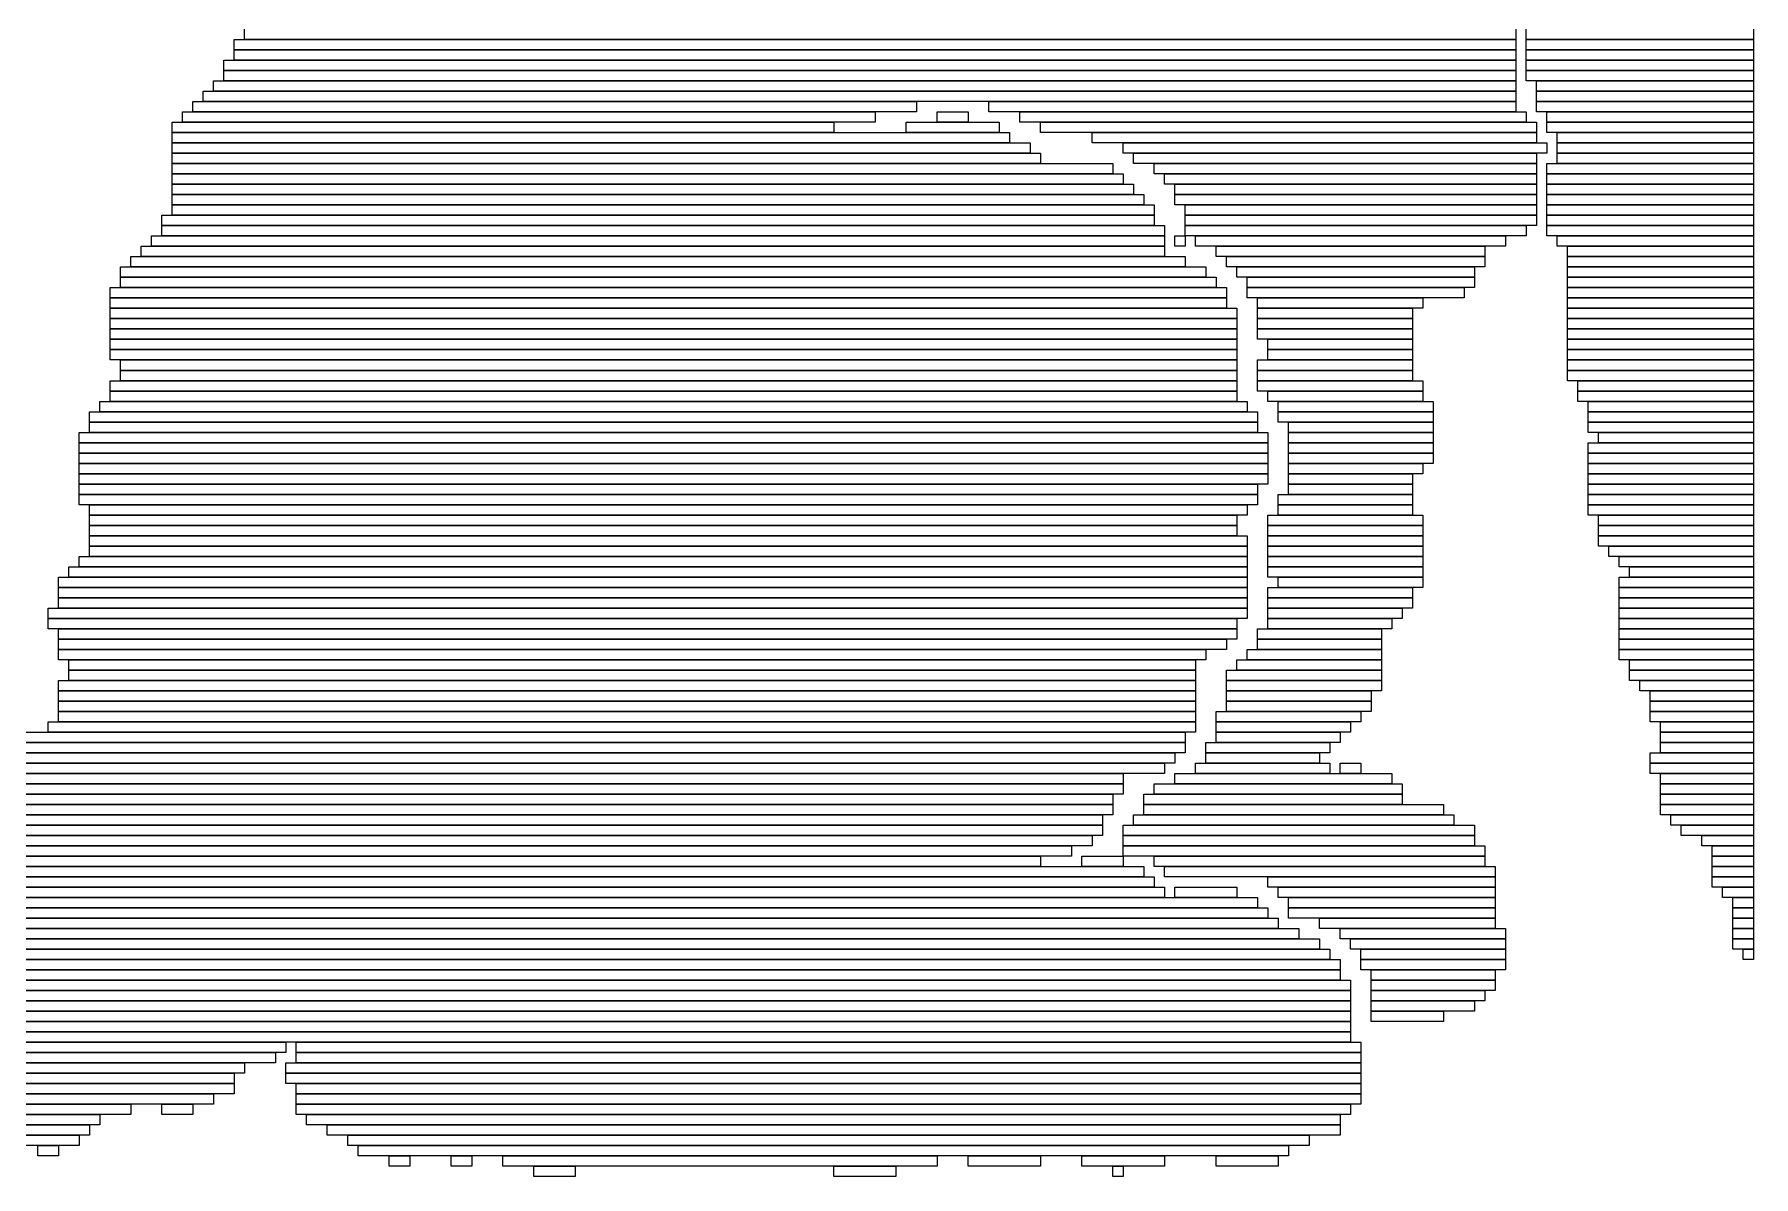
# Model space of a CAD drawing. Extents: x 397 to 647, y 411 to 633.
# Drawn here: x 480.7 to 647, y 411 to 521.5 of the extents above; entities that cross this region are included whole.
import ezdxf

# ---------------------------------------------------------------- set-up
doc = ezdxf.new("R2010")
doc.units = 0

msp = doc.modelspace()

# ---------------------------------------------------------------- linework, layer by layer
for p, q in [((500, 521), (624, 521)), ((500, 520), (500, 521)), ((501, 521), (501, 522)), ((624, 521), (501, 521)), ((624, 522), (624, 521)), ((624, 521), (624, 520)), ((625, 521), (625, 522)), ((647, 521), (625, 521)), ((625, 521), (647, 521)), ((625, 520), (625, 521)), ((647, 522), (647, 521)), ((647, 521), (647, 520)), ((499, 519), (624, 519)), ((499, 518), (499, 519)), ((624, 520), (500, 520)), ((500, 520), (624, 520)), ((500, 519), (500, 520)), ((624, 519), (500, 519)), ((624, 520), (624, 519)), ((624, 519), (624, 518)), ((647, 520), (625, 520)), ((625, 520), (647, 520)), ((625, 519), (625, 520)), ((647, 519), (625, 519)), ((625, 519), (647, 519)), ((625, 518), (625, 519)), ((647, 520), (647, 519)), ((647, 519), (647, 518)), ((624, 518), (499, 518)), ((499, 518), (624, 518)), ((499, 517), (499, 518)), ((624, 518), (624, 517)), ((647, 518), (625, 518)), ((625, 518), (647, 518)), ((625, 517), (625, 518)), ((647, 518), (647, 517)), ((497, 516), (624, 516)), ((497, 515), (497, 516)), ((498, 517), (624, 517)), ((498, 516), (498, 517)), ((624, 516), (498, 516)), ((624, 517), (499, 517)), ((624, 517), (624, 516)), ((624, 516), (624, 515)), ((647, 517), (625, 517)), ((626, 517), (647, 517)), ((626, 516), (626, 517)), ((647, 516), (626, 516)), ((626, 516), (647, 516)), ((626, 515), (626, 516)), ((647, 517), (647, 516)), ((647, 516), (647, 515)), ((495, 514), (562, 514)), ((495, 513), (495, 514)), ((496, 515), (566, 515)), ((496, 514), (496, 515)), ((566, 514), (496, 514)), ((624, 515), (497, 515)), ((562, 514), (562, 513)), ((566, 515), (566, 514)), ((568, 514), (571, 514)), ((568, 513), (568, 514)), ((571, 514), (571, 513)), ((573, 515), (624, 515)), ((573, 514), (573, 515)), ((624, 514), (573, 514)), ((576, 514), (625, 514)), ((576, 513), (576, 514)), ((624, 515), (624, 514)), ((625, 514), (625, 513)), ((647, 515), (626, 515)), ((626, 515), (647, 515)), ((626, 514), (626, 515)), ((647, 514), (626, 514)), ((627, 514), (647, 514)), ((627, 513), (627, 514)), ((647, 515), (647, 514)), ((647, 514), (647, 513)), ((494, 513), (558, 513)), ((494, 512), (494, 513)), ((562, 513), (495, 513)), ((558, 513), (558, 512)), ((565, 513), (574, 513)), ((565, 512), (565, 513)), ((571, 513), (568, 513)), ((574, 513), (574, 512)), ((625, 513), (576, 513)), ((578, 513), (626, 513)), ((578, 512), (578, 513)), ((626, 513), (626, 512)), ((647, 513), (627, 513)), ((627, 513), (647, 513)), ((627, 512), (627, 513)), ((647, 513), (647, 512)), ((558, 512), (494, 512)), ((494, 512), (575, 512)), ((494, 511), (494, 512)), ((575, 511), (494, 511)), ((494, 511), (577, 511)), ((494, 510), (494, 511)), ((574, 512), (565, 512)), ((575, 512), (575, 511)), ((577, 511), (577, 510)), ((626, 512), (578, 512)), ((583, 512), (626, 512)), ((583, 511), (583, 512)), ((626, 511), (583, 511)), ((586, 511), (627, 511)), ((586, 510), (586, 511)), ((626, 512), (626, 511)), ((647, 512), (627, 512)), ((627, 511), (627, 510)), ((628, 512), (647, 512)), ((628, 511), (628, 512)), ((647, 511), (628, 511)), ((628, 511), (647, 511)), ((628, 510), (628, 511)), ((647, 512), (647, 511)), ((647, 511), (647, 510)), ((577, 510), (494, 510)), ((494, 510), (578, 510)), ((494, 509), (494, 510)), ((578, 509), (494, 509)), ((494, 509), (585, 509)), ((494, 508), (494, 509)), ((578, 510), (578, 509)), ((585, 509), (585, 508)), ((627, 510), (586, 510)), ((587, 510), (626, 510)), ((587, 509), (587, 510)), ((626, 509), (587, 509)), ((589, 509), (626, 509)), ((589, 508), (589, 509)), ((626, 510), (626, 509)), ((626, 509), (626, 508)), ((627, 509), (647, 509)), ((627, 508), (627, 509)), ((647, 510), (628, 510)), ((628, 510), (647, 510)), ((628, 509), (628, 510)), ((647, 509), (628, 509)), ((647, 510), (647, 509)), ((647, 509), (647, 508)), ((585, 508), (494, 508)), ((494, 508), (586, 508)), ((494, 507), (494, 508)), ((586, 508), (586, 507)), ((626, 508), (589, 508)), ((590, 508), (626, 508)), ((590, 507), (590, 508)), ((626, 508), (626, 507)), ((647, 508), (627, 508)), ((627, 508), (647, 508)), ((627, 507), (627, 508)), ((647, 508), (647, 507)), ((586, 507), (494, 507)), ((494, 507), (587, 507)), ((494, 506), (494, 507)), ((587, 506), (494, 506)), ((494, 506), (588, 506)), ((494, 505), (494, 506)), ((587, 507), (587, 506)), ((588, 506), (588, 505)), ((626, 507), (590, 507)), ((591, 507), (626, 507)), ((591, 506), (591, 507)), ((626, 506), (591, 506)), ((591, 506), (626, 506)), ((591, 505), (591, 506)), ((626, 507), (626, 506)), ((626, 506), (626, 505)), ((647, 507), (627, 507)), ((627, 507), (647, 507)), ((627, 506), (627, 507)), ((647, 506), (627, 506)), ((627, 506), (647, 506)), ((627, 505), (627, 506)), ((647, 507), (647, 506)), ((647, 506), (647, 505)), ((493, 504), (589, 504)), ((493, 503), (493, 504)), ((588, 505), (494, 505)), ((494, 505), (589, 505)), ((494, 504), (494, 505)), ((589, 504), (494, 504)), ((589, 505), (589, 504)), ((589, 504), (589, 503)), ((626, 505), (591, 505)), ((592, 505), (626, 505)), ((592, 504), (592, 505)), ((626, 504), (592, 504)), ((592, 504), (626, 504)), ((592, 503), (592, 504)), ((626, 505), (626, 504)), ((626, 504), (626, 503)), ((647, 505), (627, 505)), ((627, 505), (647, 505)), ((627, 504), (627, 505)), ((647, 504), (627, 504)), ((627, 504), (647, 504)), ((627, 503), (627, 504)), ((647, 505), (647, 504)), ((647, 504), (647, 503)), ((589, 503), (493, 503)), ((493, 503), (590, 503)), ((493, 502), (493, 503)), ((590, 503), (590, 502)), ((626, 503), (592, 503)), ((592, 503), (625, 503)), ((592, 502), (592, 503)), ((625, 503), (625, 502)), ((647, 503), (627, 503)), ((627, 503), (647, 503)), ((627, 502), (627, 503)), ((647, 503), (647, 502)), ((491, 501), (590, 501)), ((491, 500), (491, 501)), ((492, 502), (590, 502)), ((492, 501), (492, 502)), ((590, 501), (492, 501)), ((590, 502), (493, 502)), ((590, 502), (590, 501)), ((590, 501), (590, 500)), ((591, 502), (592, 502)), ((591, 501), (591, 502)), ((592, 501), (591, 501)), ((625, 502), (592, 502)), ((592, 502), (592, 501)), ((593, 502), (623, 502)), ((593, 501), (593, 502)), ((623, 501), (593, 501)), ((595, 501), (621, 501)), ((595, 500), (595, 501)), ((621, 501), (621, 500)), ((623, 502), (623, 501)), ((647, 502), (627, 502)), ((628, 502), (647, 502)), ((628, 501), (628, 502)), ((647, 501), (628, 501)), ((629, 501), (647, 501)), ((629, 500), (629, 501)), ((647, 502), (647, 501)), ((647, 501), (647, 500)), ((490, 500), (592, 500)), ((490, 499), (490, 500)), ((590, 500), (491, 500)), ((592, 500), (592, 499)), ((621, 500), (595, 500)), ((596, 500), (621, 500)), ((596, 499), (596, 500)), ((621, 500), (621, 499)), ((647, 500), (629, 500)), ((629, 500), (647, 500)), ((629, 499), (629, 500)), ((647, 500), (647, 499)), ((489, 499), (594, 499)), ((489, 498), (489, 499)), ((594, 498), (489, 498)), ((489, 498), (595, 498)), ((489, 497), (489, 498)), ((592, 499), (490, 499)), ((594, 499), (594, 498)), ((595, 498), (595, 497)), ((621, 499), (596, 499)), ((597, 499), (620, 499)), ((597, 498), (597, 499)), ((620, 498), (597, 498)), ((598, 498), (620, 498)), ((598, 497), (598, 498)), ((620, 499), (620, 498)), ((620, 498), (620, 497)), ((647, 499), (629, 499)), ((629, 499), (647, 499)), ((629, 498), (629, 499)), ((647, 498), (629, 498)), ((629, 498), (647, 498)), ((629, 497), (629, 498)), ((647, 499), (647, 498)), ((647, 498), (647, 497)), ((488, 497), (596, 497)), ((488, 496), (488, 497)), ((596, 496), (488, 496)), ((488, 496), (596, 496)), ((488, 495), (488, 496)), ((595, 497), (489, 497)), ((596, 497), (596, 496)), ((596, 496), (596, 495)), ((620, 497), (598, 497)), ((598, 497), (619, 497)), ((598, 496), (598, 497)), ((619, 496), (598, 496)), ((599, 496), (615, 496)), ((599, 495), (599, 496)), ((615, 496), (615, 495)), ((619, 497), (619, 496)), ((647, 497), (629, 497)), ((629, 497), (647, 497)), ((629, 496), (629, 497)), ((647, 496), (629, 496)), ((629, 496), (647, 496)), ((629, 495), (629, 496)), ((647, 497), (647, 496)), ((647, 496), (647, 495)), ((596, 495), (488, 495)), ((488, 495), (597, 495)), ((488, 494), (488, 495)), ((597, 495), (597, 494)), ((615, 495), (599, 495)), ((599, 495), (614, 495)), ((599, 494), (599, 495)), ((614, 495), (614, 494)), ((647, 495), (629, 495)), ((629, 495), (647, 495)), ((629, 494), (629, 495)), ((647, 495), (647, 494)), ((597, 494), (488, 494)), ((488, 494), (597, 494)), ((488, 493), (488, 494)), ((597, 493), (488, 493)), ((488, 493), (597, 493)), ((488, 492), (488, 493)), ((597, 494), (597, 493)), ((597, 493), (597, 492)), ((614, 494), (599, 494)), ((599, 494), (614, 494)), ((599, 493), (599, 494)), ((614, 493), (599, 493)), ((599, 493), (614, 493)), ((599, 492), (599, 493)), ((614, 494), (614, 493)), ((614, 493), (614, 492)), ((647, 494), (629, 494)), ((629, 494), (647, 494)), ((629, 493), (629, 494)), ((647, 493), (629, 493)), ((629, 493), (647, 493)), ((629, 492), (629, 493)), ((647, 494), (647, 493)), ((647, 493), (647, 492)), ((597, 492), (488, 492)), ((488, 492), (597, 492)), ((488, 491), (488, 492)), ((597, 491), (488, 491)), ((488, 491), (597, 491)), ((488, 490), (488, 491)), ((597, 492), (597, 491)), ((597, 491), (597, 490)), ((614, 492), (599, 492)), ((600, 492), (614, 492)), ((600, 491), (600, 492)), ((614, 491), (600, 491)), ((600, 491), (614, 491)), ((600, 490), (600, 491)), ((614, 492), (614, 491)), ((614, 491), (614, 490)), ((647, 492), (629, 492)), ((629, 492), (647, 492)), ((629, 491), (629, 492)), ((647, 491), (629, 491)), ((629, 491), (647, 491)), ((629, 490), (629, 491)), ((647, 492), (647, 491)), ((647, 491), (647, 490)), ((597, 490), (488, 490)), ((489, 490), (597, 490)), ((489, 489), (489, 490)), ((597, 490), (597, 489)), ((599, 490), (614, 490)), ((599, 489), (599, 490)), ((614, 490), (600, 490)), ((614, 490), (614, 489)), ((647, 490), (629, 490)), ((629, 490), (647, 490)), ((629, 489), (629, 490)), ((647, 490), (647, 489)), ((488, 488), (597, 488)), ((488, 487), (488, 488)), ((597, 489), (489, 489)), ((489, 489), (597, 489)), ((489, 488), (489, 489)), ((597, 488), (489, 488)), ((597, 489), (597, 488)), ((597, 488), (597, 487)), ((614, 489), (599, 489)), ((599, 489), (614, 489)), ((599, 488), (599, 489)), ((614, 488), (599, 488)), ((599, 488), (615, 488)), ((599, 487), (599, 488)), ((614, 489), (614, 488)), ((615, 488), (615, 487)), ((647, 489), (629, 489)), ((629, 489), (647, 489)), ((629, 488), (629, 489)), ((647, 488), (629, 488)), ((630, 488), (647, 488)), ((630, 487), (630, 488)), ((647, 489), (647, 488)), ((647, 488), (647, 487)), ((487, 486), (598, 486)), ((487, 485), (487, 486)), ((597, 487), (488, 487)), ((488, 487), (597, 487)), ((488, 486), (488, 487)), ((597, 486), (488, 486)), ((597, 487), (597, 486)), ((598, 486), (598, 485)), ((615, 487), (599, 487)), ((600, 487), (615, 487)), ((600, 486), (600, 487)), ((615, 486), (600, 486)), ((601, 486), (616, 486)), ((601, 485), (601, 486)), ((615, 487), (615, 486)), ((616, 486), (616, 485)), ((647, 487), (630, 487)), ((630, 487), (647, 487)), ((630, 486), (630, 487)), ((647, 486), (630, 486)), ((631, 486), (647, 486)), ((631, 485), (631, 486)), ((647, 487), (647, 486)), ((647, 486), (647, 485)), ((486, 485), (599, 485)), ((486, 484), (486, 485)), ((598, 485), (487, 485)), ((599, 485), (599, 484)), ((616, 485), (601, 485)), ((601, 485), (616, 485)), ((601, 484), (601, 485)), ((616, 485), (616, 484)), ((647, 485), (631, 485)), ((631, 485), (647, 485)), ((631, 484), (631, 485)), ((647, 485), (647, 484)), ((485, 483), (600, 483)), ((485, 482), (485, 483)), ((599, 484), (486, 484)), ((486, 484), (599, 484)), ((486, 483), (486, 484)), ((599, 483), (486, 483)), ((599, 484), (599, 483)), ((600, 483), (600, 482)), ((616, 484), (601, 484)), ((602, 484), (616, 484)), ((602, 483), (602, 484)), ((616, 483), (602, 483)), ((602, 483), (616, 483)), ((602, 482), (602, 483)), ((616, 484), (616, 483)), ((616, 483), (616, 482)), ((647, 484), (631, 484)), ((631, 484), (647, 484)), ((631, 483), (631, 484)), ((647, 483), (631, 483)), ((632, 483), (647, 483)), ((632, 482), (632, 483)), ((647, 484), (647, 483)), ((647, 483), (647, 482)), ((600, 482), (485, 482)), ((485, 482), (600, 482)), ((485, 481), (485, 482)), ((600, 481), (485, 481)), ((485, 481), (600, 481)), ((485, 480), (485, 481)), ((600, 482), (600, 481)), ((600, 481), (600, 480)), ((616, 482), (602, 482)), ((602, 482), (616, 482)), ((602, 481), (602, 482)), ((616, 481), (602, 481)), ((602, 481), (616, 481)), ((602, 480), (602, 481)), ((616, 482), (616, 481)), ((616, 481), (616, 480)), ((631, 482), (647, 482)), ((631, 481), (631, 482)), ((647, 481), (631, 481)), ((631, 481), (647, 481)), ((631, 480), (631, 481)), ((647, 482), (632, 482)), ((647, 482), (647, 481)), ((647, 481), (647, 480)), ((600, 480), (485, 480)), ((485, 480), (600, 480)), ((485, 479), (485, 480)), ((600, 480), (600, 479)), ((616, 480), (602, 480)), ((602, 480), (615, 480)), ((602, 479), (602, 480)), ((615, 480), (615, 479)), ((647, 480), (631, 480)), ((631, 480), (647, 480)), ((631, 479), (631, 480)), ((647, 480), (647, 479)), ((600, 479), (485, 479)), ((485, 479), (600, 479)), ((485, 478), (485, 479)), ((600, 478), (485, 478)), ((485, 478), (599, 478)), ((485, 477), (485, 478)), ((599, 478), (599, 477)), ((600, 479), (600, 478)), ((615, 479), (602, 479)), ((602, 479), (614, 479)), ((602, 478), (602, 479)), ((614, 478), (602, 478)), ((602, 478), (614, 478)), ((602, 477), (602, 478)), ((614, 479), (614, 478)), ((614, 478), (614, 477)), ((647, 479), (631, 479)), ((631, 479), (647, 479)), ((631, 478), (631, 479)), ((647, 478), (631, 478)), ((631, 478), (647, 478)), ((631, 477), (631, 478)), ((647, 479), (647, 478)), ((647, 478), (647, 477)), ((599, 477), (485, 477)), ((485, 477), (599, 477)), ((485, 476), (485, 477)), ((599, 476), (485, 476)), ((486, 476), (598, 476)), ((486, 475), (486, 476)), ((598, 476), (598, 475)), ((599, 477), (599, 476)), ((601, 477), (614, 477)), ((601, 476), (601, 477)), ((614, 476), (601, 476)), ((601, 476), (614, 476)), ((601, 475), (601, 476)), ((614, 477), (602, 477)), ((614, 477), (614, 476)), ((614, 476), (614, 475)), ((647, 477), (631, 477)), ((631, 477), (647, 477)), ((631, 476), (631, 477)), ((647, 476), (631, 476)), ((631, 476), (647, 476)), ((631, 475), (631, 476)), ((647, 477), (647, 476)), ((647, 476), (647, 475)), ((598, 475), (486, 475)), ((486, 475), (597, 475)), ((486, 474), (486, 475)), ((597, 475), (597, 474)), ((600, 475), (615, 475)), ((600, 474), (600, 475)), ((614, 475), (601, 475)), ((615, 475), (615, 474)), ((647, 475), (631, 475)), ((632, 475), (647, 475)), ((632, 474), (632, 475)), ((647, 475), (647, 474)), ((597, 474), (486, 474)), ((486, 474), (597, 474)), ((486, 473), (486, 474)), ((597, 473), (486, 473)), ((486, 473), (598, 473)), ((486, 472), (486, 473)), ((597, 474), (597, 473)), ((598, 473), (598, 472)), ((615, 474), (600, 474)), ((600, 474), (615, 474)), ((600, 473), (600, 474)), ((615, 473), (600, 473)), ((600, 473), (615, 473)), ((600, 472), (600, 473)), ((615, 474), (615, 473)), ((615, 473), (615, 472)), ((647, 474), (632, 474)), ((632, 474), (647, 474)), ((632, 473), (632, 474)), ((647, 473), (632, 473)), ((632, 473), (647, 473)), ((632, 472), (632, 473)), ((647, 474), (647, 473)), ((647, 473), (647, 472)), ((485, 471), (598, 471)), ((485, 470), (485, 471)), ((598, 472), (486, 472)), ((486, 472), (598, 472)), ((486, 471), (486, 472)), ((598, 471), (486, 471)), ((598, 472), (598, 471)), ((598, 471), (598, 470)), ((615, 472), (600, 472)), ((600, 472), (615, 472)), ((600, 471), (600, 472)), ((615, 471), (600, 471)), ((600, 471), (615, 471)), ((600, 470), (600, 471)), ((615, 472), (615, 471)), ((615, 471), (615, 470)), ((647, 472), (632, 472)), ((633, 472), (647, 472)), ((633, 471), (633, 472)), ((647, 471), (633, 471)), ((634, 471), (647, 471)), ((634, 470), (634, 471)), ((647, 472), (647, 471)), ((647, 471), (647, 470)), ((484, 470), (598, 470)), ((484, 469), (484, 470)), ((598, 470), (485, 470)), ((598, 470), (598, 469)), ((615, 470), (600, 470)), ((600, 470), (615, 470)), ((600, 469), (600, 470)), ((615, 470), (615, 469)), ((647, 470), (634, 470)), ((635, 470), (647, 470)), ((635, 469), (635, 470)), ((647, 470), (647, 469)), ((483, 469), (598, 469)), ((483, 468), (483, 469)), ((598, 468), (483, 468)), ((483, 468), (598, 468)), ((483, 467), (483, 468)), ((598, 469), (484, 469)), ((598, 469), (598, 468)), ((598, 468), (598, 467)), ((615, 469), (600, 469)), ((600, 468), (614, 468)), ((600, 467), (600, 468)), ((601, 469), (615, 469)), ((601, 468), (601, 469)), ((615, 468), (601, 468)), ((614, 468), (614, 467)), ((615, 469), (615, 468)), ((634, 469), (647, 469)), ((634, 468), (634, 469)), ((647, 468), (634, 468)), ((634, 468), (647, 468)), ((634, 467), (634, 468)), ((647, 469), (635, 469)), ((647, 469), (647, 468)), ((647, 468), (647, 467)), ((482, 466), (598, 466)), ((482, 465), (482, 466)), ((598, 467), (483, 467)), ((483, 467), (598, 467)), ((483, 466), (483, 467)), ((598, 466), (483, 466)), ((598, 467), (598, 466)), ((598, 466), (598, 465)), ((614, 467), (600, 467)), ((600, 467), (614, 467)), ((600, 466), (600, 467)), ((614, 466), (600, 466)), ((600, 466), (613, 466)), ((600, 465), (600, 466)), ((613, 466), (613, 465)), ((614, 467), (614, 466)), ((647, 467), (634, 467)), ((634, 467), (647, 467)), ((634, 466), (634, 467)), ((647, 466), (634, 466)), ((634, 466), (647, 466)), ((634, 465), (634, 466)), ((647, 467), (647, 466)), ((647, 466), (647, 465)), ((598, 465), (482, 465)), ((482, 465), (597, 465)), ((482, 464), (482, 465)), ((597, 465), (597, 464)), ((613, 465), (600, 465)), ((600, 465), (612, 465)), ((600, 464), (600, 465)), ((612, 465), (612, 464)), ((647, 465), (634, 465)), ((634, 465), (647, 465)), ((634, 464), (634, 465)), ((647, 465), (647, 464)), ((597, 464), (482, 464)), ((483, 464), (597, 464)), ((483, 463), (483, 464)), ((597, 463), (483, 463)), ((483, 463), (596, 463)), ((483, 462), (483, 463)), ((596, 463), (596, 462)), ((597, 464), (597, 463)), ((599, 464), (611, 464)), ((599, 463), (599, 464)), ((611, 463), (599, 463)), ((599, 463), (611, 463)), ((599, 462), (599, 463)), ((612, 464), (600, 464)), ((611, 464), (611, 463)), ((611, 463), (611, 462)), ((647, 464), (634, 464)), ((634, 464), (647, 464)), ((634, 463), (634, 464)), ((647, 463), (634, 463)), ((634, 463), (647, 463)), ((634, 462), (634, 463)), ((647, 464), (647, 463)), ((647, 463), (647, 462)), ((596, 462), (483, 462)), ((483, 462), (594, 462)), ((483, 461), (483, 462)), ((594, 461), (483, 461)), ((484, 461), (593, 461)), ((484, 460), (484, 461)), ((593, 461), (593, 460)), ((594, 462), (594, 461)), ((597, 461), (611, 461)), ((597, 460), (597, 461)), ((598, 462), (611, 462)), ((598, 461), (598, 462)), ((611, 461), (598, 461)), ((611, 462), (599, 462)), ((611, 462), (611, 461)), ((611, 461), (611, 460)), ((647, 462), (634, 462)), ((634, 462), (647, 462)), ((634, 461), (634, 462)), ((647, 461), (634, 461)), ((635, 461), (647, 461)), ((635, 460), (635, 461)), ((647, 462), (647, 461)), ((647, 461), (647, 460)), ((593, 460), (484, 460)), ((484, 460), (593, 460)), ((484, 459), (484, 460)), ((593, 460), (593, 459)), ((596, 460), (611, 460)), ((596, 459), (596, 460)), ((611, 460), (597, 460)), ((611, 460), (611, 459)), ((647, 460), (635, 460)), ((635, 460), (647, 460)), ((635, 459), (635, 460)), ((647, 460), (647, 459)), ((483, 459), (593, 459)), ((483, 458), (483, 459)), ((593, 458), (483, 458)), ((483, 458), (593, 458)), ((483, 457), (483, 458)), ((593, 459), (484, 459)), ((593, 459), (593, 458)), ((593, 458), (593, 457)), ((611, 459), (596, 459)), ((596, 459), (611, 459)), ((596, 458), (596, 459)), ((611, 458), (596, 458)), ((596, 458), (610, 458)), ((596, 457), (596, 458)), ((610, 458), (610, 457)), ((611, 459), (611, 458)), ((647, 459), (635, 459)), ((636, 459), (647, 459)), ((636, 458), (636, 459)), ((647, 458), (636, 458)), ((637, 458), (647, 458)), ((637, 457), (637, 458)), ((647, 459), (647, 458)), ((647, 458), (647, 457)), ((593, 457), (483, 457)), ((483, 457), (593, 457)), ((483, 456), (483, 457)), ((593, 456), (483, 456)), ((483, 456), (593, 456)), ((483, 455), (483, 456)), ((593, 457), (593, 456)), ((593, 456), (593, 455)), ((595, 456), (609, 456)), ((595, 455), (595, 456)), ((610, 457), (596, 457)), ((596, 457), (610, 457)), ((596, 456), (596, 457)), ((610, 456), (596, 456)), ((609, 456), (609, 455)), ((610, 457), (610, 456)), ((647, 457), (637, 457)), ((637, 457), (647, 457)), ((637, 456), (637, 457)), ((647, 456), (637, 456)), ((637, 456), (647, 456)), ((637, 455), (637, 456)), ((647, 457), (647, 456)), ((647, 456), (647, 455)), ((482, 455), (593, 455)), ((482, 454), (482, 455)), ((593, 455), (483, 455)), ((593, 455), (593, 454)), ((609, 455), (595, 455)), ((595, 455), (608, 455)), ((595, 454), (595, 455)), ((608, 455), (608, 454)), ((647, 455), (637, 455)), ((638, 455), (647, 455)), ((638, 454), (638, 455)), ((647, 455), (647, 454)), ((476, 453), (592, 453)), ((477, 454), (592, 454)), ((592, 453), (477, 453)), ((593, 454), (482, 454)), ((592, 454), (592, 453)), ((592, 453), (592, 452)), ((594, 453), (606, 453)), ((594, 452), (594, 453)), ((608, 454), (595, 454)), ((595, 454), (607, 454)), ((595, 453), (595, 454)), ((607, 453), (595, 453)), ((606, 453), (606, 452)), ((607, 454), (607, 453)), ((647, 454), (638, 454)), ((638, 454), (647, 454)), ((638, 453), (638, 454)), ((647, 453), (638, 453)), ((638, 453), (647, 453)), ((638, 452), (638, 453)), ((647, 454), (647, 453)), ((647, 453), (647, 452)), ((398, 452), (591, 452)), ((591, 451), (398, 451)), ((398, 451), (590, 451)), ((592, 452), (476, 452)), ((590, 451), (590, 450)), ((591, 452), (591, 451)), ((593, 451), (606, 451)), ((593, 450), (593, 451)), ((606, 452), (594, 452)), ((594, 452), (605, 452)), ((594, 451), (594, 452)), ((605, 451), (594, 451)), ((605, 452), (605, 451)), ((606, 451), (606, 450)), ((607, 451), (609, 451)), ((607, 450), (607, 451)), ((609, 451), (609, 450)), ((637, 452), (647, 452)), ((637, 451), (637, 452)), ((647, 451), (637, 451)), ((637, 451), (647, 451)), ((637, 450), (637, 451)), ((647, 452), (638, 452)), ((647, 452), (647, 451)), ((647, 451), (647, 450)), ((590, 450), (398, 450)), ((399, 450), (586, 450)), ((586, 450), (586, 449)), ((591, 450), (612, 450)), ((591, 449), (591, 450)), ((606, 450), (593, 450)), ((609, 450), (607, 450)), ((612, 450), (612, 449)), ((647, 450), (637, 450)), ((638, 450), (647, 450)), ((638, 449), (638, 450)), ((647, 450), (647, 449)), ((586, 449), (399, 449)), ((400, 449), (586, 449)), ((586, 448), (400, 448)), ((401, 448), (585, 448)), ((585, 448), (585, 447)), ((586, 449), (586, 448)), ((588, 448), (613, 448)), ((588, 447), (588, 448)), ((589, 449), (613, 449)), ((589, 448), (589, 449)), ((613, 448), (589, 448)), ((612, 449), (591, 449)), ((613, 449), (613, 448)), ((613, 448), (613, 447)), ((647, 449), (638, 449)), ((638, 449), (647, 449)), ((638, 448), (638, 449)), ((647, 448), (638, 448)), ((638, 448), (647, 448)), ((638, 447), (638, 448)), ((647, 449), (647, 448)), ((647, 448), (647, 447)), ((585, 447), (401, 447)), ((401, 447), (585, 447)), ((585, 446), (401, 446)), ((401, 446), (584, 446)), ((584, 446), (584, 445)), ((585, 447), (585, 446)), ((587, 446), (618, 446)), ((587, 445), (587, 446)), ((613, 447), (588, 447)), ((588, 447), (617, 447)), ((588, 446), (588, 447)), ((617, 446), (588, 446)), ((617, 447), (617, 446)), ((618, 446), (618, 445)), ((647, 447), (638, 447)), ((638, 447), (647, 447)), ((638, 446), (638, 447)), ((647, 446), (638, 446)), ((639, 446), (647, 446)), ((639, 445), (639, 446)), ((647, 447), (647, 446)), ((647, 446), (647, 445)), ((584, 445), (401, 445)), ((402, 445), (584, 445)), ((584, 445), (584, 444)), ((586, 445), (620, 445)), ((586, 444), (586, 445)), ((618, 445), (587, 445)), ((620, 445), (620, 444)), ((647, 445), (639, 445)), ((640, 445), (647, 445)), ((640, 444), (640, 445)), ((647, 445), (647, 444)), ((401, 443), (581, 443)), ((584, 444), (402, 444)), ((402, 444), (583, 444)), ((583, 443), (402, 443)), ((581, 443), (581, 442)), ((583, 444), (583, 443)), ((620, 444), (586, 444)), ((586, 444), (620, 444)), ((586, 443), (586, 444)), ((620, 443), (586, 443)), ((586, 443), (621, 443)), ((586, 442), (586, 443)), ((620, 444), (620, 443)), ((621, 443), (621, 442)), ((647, 444), (640, 444)), ((642, 444), (647, 444)), ((642, 443), (642, 444)), ((647, 443), (642, 443)), ((643, 443), (647, 443)), ((643, 442), (643, 443)), ((647, 444), (647, 443)), ((647, 443), (647, 442)), ((581, 442), (401, 442)), ((401, 442), (578, 442)), ((578, 441), (401, 441)), ((401, 441), (588, 441)), ((578, 442), (578, 441)), ((582, 442), (586, 442)), ((582, 441), (582, 442)), ((586, 441), (582, 441)), ((621, 442), (586, 442)), ((586, 442), (586, 441)), ((588, 441), (588, 440)), ((589, 442), (621, 442)), ((589, 441), (589, 442)), ((621, 441), (589, 441)), ((590, 441), (622, 441)), ((590, 440), (590, 441)), ((621, 442), (621, 441)), ((622, 441), (622, 440)), ((647, 442), (643, 442)), ((643, 442), (647, 442)), ((643, 441), (643, 442)), ((647, 441), (643, 441)), ((643, 441), (647, 441)), ((643, 440), (643, 441)), ((647, 442), (647, 441)), ((647, 441), (647, 440)), ((588, 440), (401, 440)), ((401, 440), (589, 440)), ((589, 440), (589, 439)), ((622, 440), (590, 440)), ((600, 440), (622, 440)), ((600, 439), (600, 440)), ((622, 440), (622, 439)), ((647, 440), (643, 440)), ((643, 440), (647, 440)), ((643, 439), (643, 440)), ((647, 440), (647, 439)), ((589, 439), (401, 439)), ((401, 439), (590, 439)), ((590, 438), (401, 438)), ((402, 438), (599, 438)), ((590, 439), (590, 438)), ((591, 439), (597, 439)), ((591, 438), (591, 439)), ((597, 438), (591, 438)), ((597, 439), (597, 438)), ((599, 438), (599, 437)), ((622, 439), (600, 439)), ((601, 439), (622, 439)), ((601, 438), (601, 439)), ((622, 438), (601, 438)), ((602, 438), (622, 438)), ((602, 437), (602, 438)), ((622, 439), (622, 438)), ((622, 438), (622, 437)), ((647, 439), (643, 439)), ((644, 439), (647, 439)), ((644, 438), (644, 439)), ((647, 438), (644, 438)), ((645, 438), (647, 438)), ((645, 437), (645, 438)), ((647, 439), (647, 438)), ((647, 438), (647, 437)), ((599, 437), (402, 437)), ((402, 437), (600, 437)), ((600, 436), (402, 436)), ((403, 436), (601, 436)), ((600, 437), (600, 436)), ((601, 436), (601, 435)), ((622, 437), (602, 437)), ((602, 437), (622, 437)), ((602, 436), (602, 437)), ((622, 436), (602, 436)), ((605, 436), (622, 436)), ((605, 435), (605, 436)), ((622, 437), (622, 436)), ((622, 436), (622, 435)), ((647, 437), (645, 437)), ((645, 437), (647, 437)), ((645, 436), (645, 437)), ((647, 436), (645, 436)), ((645, 436), (647, 436)), ((645, 435), (645, 436)), ((647, 437), (647, 436)), ((647, 436), (647, 435)), ((601, 435), (403, 435)), ((404, 435), (603, 435)), ((603, 435), (603, 434)), ((622, 435), (605, 435)), ((607, 435), (623, 435)), ((607, 434), (607, 435)), ((623, 435), (623, 434)), ((647, 435), (645, 435)), ((645, 435), (647, 435)), ((645, 434), (645, 435)), ((647, 435), (647, 434)), ((603, 434), (404, 434)), ((408, 434), (605, 434)), ((605, 433), (408, 433)), ((408, 433), (606, 433)), ((605, 434), (605, 433)), ((606, 433), (606, 432)), ((623, 434), (607, 434)), ((608, 434), (623, 434)), ((608, 433), (608, 434)), ((623, 433), (608, 433)), ((609, 433), (623, 433)), ((609, 432), (609, 433)), ((623, 434), (623, 433)), ((623, 433), (623, 432)), ((647, 434), (645, 434)), ((645, 434), (647, 434)), ((645, 433), (645, 434)), ((647, 433), (645, 433)), ((646, 433), (647, 433)), ((646, 432), (646, 433)), ((647, 434), (647, 433)), ((647, 433), (647, 432)), ((606, 432), (408, 432)), ((409, 432), (607, 432)), ((607, 431), (409, 431)), ((410, 431), (607, 431)), ((607, 432), (607, 431)), ((607, 431), (607, 430)), ((623, 432), (609, 432)), ((609, 432), (623, 432)), ((609, 431), (609, 432)), ((623, 431), (609, 431)), ((610, 431), (622, 431)), ((610, 430), (610, 431)), ((622, 431), (622, 430)), ((623, 432), (623, 431)), ((647, 432), (646, 432)), ((607, 430), (410, 430)), ((410, 430), (608, 430)), ((608, 430), (608, 429)), ((622, 430), (610, 430)), ((610, 430), (622, 430)), ((610, 429), (610, 430)), ((622, 430), (622, 429)), ((608, 429), (410, 429)), ((410, 429), (608, 429)), ((608, 428), (410, 428)), ((410, 428), (608, 428)), ((608, 429), (608, 428)), ((608, 428), (608, 427)), ((622, 429), (610, 429)), ((610, 429), (621, 429)), ((610, 428), (610, 429)), ((621, 428), (610, 428)), ((610, 428), (620, 428)), ((610, 427), (610, 428)), ((620, 428), (620, 427)), ((621, 429), (621, 428)), ((608, 427), (410, 427)), ((411, 427), (608, 427)), ((608, 426), (411, 426)), ((411, 426), (608, 426)), ((608, 427), (608, 426)), ((608, 426), (608, 425)), ((620, 427), (610, 427)), ((610, 427), (617, 427)), ((610, 426), (610, 427)), ((617, 426), (610, 426)), ((617, 427), (617, 426)), ((608, 425), (411, 425)), ((413, 425), (608, 425)), ((608, 425), (608, 424)), ((608, 424), (413, 424)), ((415, 424), (505, 424)), ((505, 423), (415, 423)), ((420, 423), (504, 423)), ((504, 423), (504, 422)), ((505, 424), (505, 423)), ((506, 424), (609, 424)), ((506, 423), (506, 424)), ((609, 423), (506, 423)), ((506, 423), (609, 423)), ((506, 422), (506, 423)), ((609, 424), (609, 423)), ((609, 423), (609, 422)), ((504, 422), (420, 422)), ((421, 422), (501, 422)), ((501, 421), (421, 421)), ((421, 421), (500, 421)), ((500, 421), (500, 420)), ((501, 422), (501, 421)), ((505, 422), (609, 422)), ((505, 421), (505, 422)), ((609, 421), (505, 421)), ((505, 421), (609, 421)), ((505, 420), (505, 421)), ((609, 422), (506, 422)), ((609, 422), (609, 421)), ((609, 421), (609, 420)), ((500, 420), (421, 420)), ((422, 420), (500, 420)), ((500, 420), (500, 419)), ((609, 420), (505, 420)), ((506, 420), (609, 420)), ((506, 419), (506, 420)), ((609, 420), (609, 419)), ((500, 419), (422, 419)), ((422, 419), (498, 419)), ((498, 418), (422, 418)), ((424, 418), (490, 418)), ((490, 418), (490, 417)), ((493, 418), (496, 418)), ((493, 417), (493, 418)), ((496, 418), (496, 417)), ((498, 419), (498, 418)), ((609, 419), (506, 419)), ((506, 419), (609, 419)), ((506, 418), (506, 419)), ((609, 418), (506, 418)), ((506, 418), (608, 418)), ((506, 417), (506, 418)), ((608, 418), (608, 417)), ((609, 419), (609, 418)), ((490, 417), (424, 417)), ((433, 417), (487, 417)), ((487, 416), (433, 416)), ((436, 416), (486, 416)), ((486, 416), (486, 415)), ((487, 417), (487, 416)), ((496, 417), (493, 417)), ((608, 417), (506, 417)), ((507, 417), (607, 417)), ((507, 416), (507, 417)), ((607, 416), (507, 416)), ((509, 416), (607, 416)), ((509, 415), (509, 416)), ((607, 417), (607, 416)), ((607, 416), (607, 415)), ((486, 415), (436, 415)), ((479, 415), (485, 415)), ((485, 415), (485, 414)), ((607, 415), (509, 415)), ((511, 415), (604, 415)), ((511, 414), (511, 415)), ((604, 415), (604, 414)), ((485, 414), (479, 414)), ((481, 414), (483, 414)), ((481, 413), (481, 414)), ((483, 413), (481, 413)), ((483, 414), (483, 413)), ((604, 414), (511, 414)), ((512, 414), (602, 414)), ((512, 413), (512, 414)), ((602, 413), (512, 413)), ((515, 413), (517, 413)), ((515, 412), (515, 413)), ((517, 413), (517, 412)), ((521, 413), (523, 413)), ((521, 412), (521, 413)), ((523, 413), (523, 412)), ((526, 413), (568, 413)), ((526, 412), (526, 413)), ((568, 413), (568, 412)), ((571, 413), (578, 413)), ((571, 412), (571, 413)), ((578, 413), (578, 412)), ((582, 413), (590, 413)), ((582, 412), (582, 413)), ((590, 413), (590, 412)), ((595, 413), (601, 413)), ((595, 412), (595, 413)), ((601, 413), (601, 412)), ((602, 414), (602, 413)), ((517, 412), (515, 412)), ((523, 412), (521, 412)), ((568, 412), (526, 412)), ((529, 412), (533, 412)), ((529, 411), (529, 412)), ((533, 411), (529, 411)), ((533, 412), (533, 411)), ((558, 412), (564, 412)), ((558, 411), (558, 412)), ((564, 411), (558, 411)), ((564, 412), (564, 411)), ((578, 412), (571, 412)), ((590, 412), (582, 412)), ((585, 412), (586, 412)), ((585, 411), (585, 412)), ((586, 411), (585, 411)), ((586, 412), (586, 411)), ((601, 412), (595, 412))]:
    msp.add_line(p, q)

doc.saveas('drawing.dxf')
